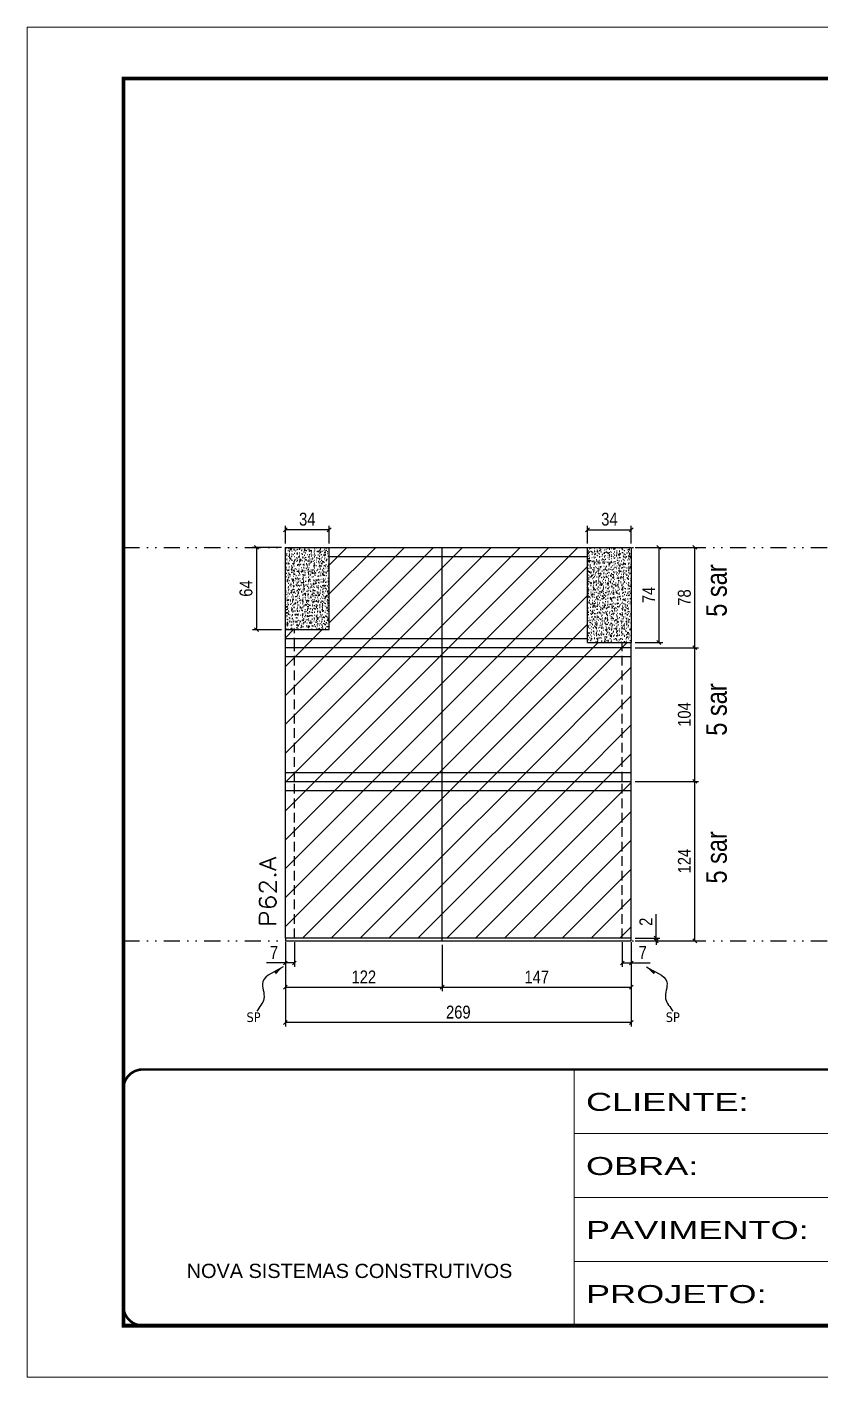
# Model space of a CAD drawing. Extents: x 14400 to 27878, y -21631 to 6985.
# Drawn here: x 16012 to 16629, y 192 to 1242 of the extents above; entities that cross this region are included whole.
import ezdxf

# ---------------------------------------------------------------- set-up
doc = ezdxf.new("R2010")
doc.units = 0
for name, pattern in [('CONTINUO', [0]), ('DASHED', [0.75, 0.5, -0.25]), ('DIVIDE2', [0.625, 0.25, -0.125, 0, -0.125, 0, -0.125]), ('HIDDEN', [0.375, 0.25, -0.125])]:
    doc.linetypes.add(name, pattern=pattern)
for name, color, linetype in [('COTA', 241, 'Continuous'), ('NOMENCLATURA', 7, 'Continuous'), ('Nível', 160, 'Continuous'), ('Painéis', 200, 'Continuous'), ('SARR_2.2x7', 40, 'Continuous'), ('Sarrafo de Pressão', 42, 'HIDDEN'), ('texto', 7, 'Continuous')]:
    doc.layers.add(name, color=color, linetype=linetype)
for name, color, linetype, lineweight in [('Folhas', 255, 'Continuous', 9), ('Hachura', 251, 'Continuous', 9), ('SARRAFO DE PRESSAO', 251, 'DASHED', 9), ('Texto Seção', 7, 'Continuous', 15)]:
    doc.layers.add(name, color=color, linetype=linetype, lineweight=lineweight)
doc.styles.add('ARIAL', font='arial.ttf')
doc.styles.add('ARIAL_NARROW', font='ARIALN.TTF', dxfattribs={"height": 0.2})
doc.styles.add('COTA TECNICA', font='techl___.ttf', dxfattribs={"height": 10})
doc.styles.add('COTA TECNICA-50', font='techl___.ttf', dxfattribs={"height": 10})
doc.styles.add('REGUA-120', font='ROMANS.shx', dxfattribs={"height": 15})
doc.styles.get("Standard").update_dxf_attribs({"font": 'arial.ttf'})
doc.styles.add('Tecnologia', font='')
doc.styles.get('Tecnologia').set_extended_font_data('Forgotten Futurist')
doc.dimstyles.new('COTA PAINEL-50', dxfattribs={"dimtxt": 10, "dimasz": 3, "dimexe": 3, "dimexo": 3, "dimgap": 3, "dimtad": 1, "dimdec": 1, "dimzin": 12, "dimdsep": 46, "dimtxsty": 'COTA TECNICA-50', "dimblk1": 'OBLIQUE', "dimblk2": 'OBLIQUE', "dimsah": 1, "dimcen": 0.9, "dimclrd": 4, "dimclre": 4, "dimclrt": 240, "dimadec": 1, "dimazin": 3, "dimtfac": 1, "dimtdec": 1, "dimtmove": 0, "dimatfit": 3, "dimfxl": 1, "dimtolj": 1, "dimtzin": 12, "dimarcsym": 0})
doc.dimstyles.new('PAINEL', dxfattribs={"dimtxt": 10, "dimasz": 3, "dimexe": 3, "dimexo": 3, "dimgap": 3, "dimtad": 1, "dimdec": 1, "dimzin": 12, "dimdsep": 46, "dimtxsty": 'COTA TECNICA', "dimblk1": 'OBLIQUE', "dimblk2": 'OBLIQUE', "dimsah": 1, "dimcen": 0.9, "dimclrd": 4, "dimclre": 4, "dimclrt": 240, "dimadec": 1, "dimazin": 3, "dimtfac": 1, "dimtdec": 1, "dimtmove": 0, "dimatfit": 3, "dimfxl": 1, "dimtolj": 1, "dimtzin": 12, "dimarcsym": 0})
doc.dimstyles.get("Standard").update_dxf_attribs({"dimtxt": 0.18, "dimasz": 0.18, "dimexe": 0.18, "dimexo": 0.0625, "dimgap": 0.09, "dimtad": 0, "dimtih": 1, "dimtoh": 1, "dimdec": 4, "dimzin": 0, "dimdsep": 46, "dimtxsty": 'Standard', "dimcen": 0.09, "dimadec": 0, "dimazin": 0, "dimtfac": 1, "dimtdec": 4, "dimtofl": 0, "dimtmove": 0, "dimatfit": 3, "dimfxl": 1, "dimtolj": 1, "dimtzin": 0, "dimarcsym": 0})
pattern_1 = [(50, (0, -18), (5.4655401, -0.4781726), [0.5715, -6.2865]), (355, (0, -18), (-1.0573026, 5.7317054), [0.4572, -5.0292175]), (100.451445, (0.4555, -18.04), (4.4082374, 5.2535326), [0.4857003, -5.3427073]), (46.1842, (0, -16.476), (8.1323712, -1.2612698), [0.85725, -9.42975]), (96.63556, (0.678, -16.581), (7.122124, 7.4227837), [0.7285507, -8.0140682]), (351.18415, (0, -16.476), (7.122124, 7.4227837), [0.685799, -7.543792]), (21, (0.762, -16.857), (4.5484317, -3.067956), [0.5715, -6.2865]), (326, (0.762, -16.857), (1.8540609, 5.525639), [0.4572, -5.0292]), (71.451445, (1.141, -17.1127), (6.4024926, 2.457683), [0.4857003, -5.3426981]), (37.5, (0, -18), (0.0926581, 2.53665117), [0, -4.96824, 0, -5.1054, 0, -5.04825]), (7.5, (0, -18), (2.00458988, 3.00541724), [0, -2.91084, 0, -4.85394, 0, -1.92405]), (327.5, (-1.6993, -18), (4.06771786, -0.17186232), [0, -1.905, 0, -5.9436, 0, -7.8867]), (317.5, (-2.4613, -18), (4.44387544, 0.7627947), [0, -2.4765, 0, -3.94716, 0, -5.6007])]

# ---------------------------------------------------------------- blocks, each defined once
blk = doc.blocks.new('9999999999')
at = {"color": 30, "linetype": 'CONTINUO'}
for p, q in [((98564.6, 34230.2), (98564.6, 34429.4)), ((98564.6, 34379.6), (99584, 34379.6)), ((98564.6, 34329.8), (99488, 34329.8)), ((98564.6, 34280), (99488, 34280))]:
    blk.add_line(p, q, dxfattribs=at)
at = {"color": 30, "linetype": 'CONTINUO', "const_width": 2}
blk.add_lwpolyline([(99584, 34230.2), (99584, 34414.4, 0.414214), (99569, 34429.4), (98229, 34429.4, 0.414214), (98214, 34414.4), (98214, 34245.2, 0.414214), (98229, 34230.2), (99584, 34230.2)], format="xyb", dxfattribs=at)
at = {"layer": 'Folhas'}
blk.add_lwpolyline([(98139, 34190.2), (99624, 34190.2), (99624, 35240.2), (98139, 35240.2)], close=True, dxfattribs=at)
at = {"layer": 'Folhas', "color": 30, "const_width": 3}
blk.add_lwpolyline([(98214, 34230.2), (99584, 34230.2), (99584, 35200.2), (98214, 35200.2)], close=True, dxfattribs=at)
at = {"color": 7, "linetype": 'Continuous', "ltscale": 5, "style": 'ARIAL'}
blk.add_text('NOVA SISTEMAS CONSTRUTIVOS', height=11.059, dxfattribs=at).set_placement((98263.2, 34267.2))
at = {"layer": 'Folhas', "color": 7, "style": 'Tecnologia', "width": 1.5}
for s, p in [('CLIENTE:', (98573.7, 34397.2)), ('OBRA:', (98573.7, 34347.3)), ('PAVIMENTO:', (98573.7, 34297.5)), ('PROJETO:', (98573.7, 34247.7))]:
    blk.add_text(s, height=14, dxfattribs=at).set_placement(p)
blk = doc.blocks.new('_Oblique')
at = {"color": 0, "linetype": 'ByBlock', "lineweight": -2}
blk.add_line((-0.5, -0.5), (0.5, 0.5), dxfattribs=at)
blk = doc.blocks.new('*D1011')
at = {"layer": 'COTA', "color": 4, "lineweight": -2, "transparency": 16777216}
for p, q in [((16212.9, 530.1), (16212.9, 464.5)), ((16481.9, 530.1), (16481.9, 464.5)), ((16481.9, 467.5), (16212.9, 467.5))]:
    blk.add_line(p, q, dxfattribs=at)
at = {"layer": 'Defpoints', "color": 0, "transparency": 16777216}
for p in [(16212.9, 533.1), (16481.9, 533.1), (16212.9, 467.5)]:
    blk.add_point(p, dxfattribs=at)
at = {"layer": 'COTA', "color": 4, "lineweight": -2, "transparency": 16777216, "xscale": 3, "yscale": 3, "zscale": 3, "rotation": 180}
blk.add_blockref('_Oblique', (16212.9, 467.5), dxfattribs=at)
at = {"layer": 'COTA', "color": 4, "lineweight": -2, "transparency": 16777216, "xscale": 3, "yscale": 3, "zscale": 3}
blk.add_blockref('_Oblique', (16481.9, 467.5), dxfattribs=at)
at = {"layer": 'COTA', "color": 240, "transparency": 16777216, "insert": (16347.4, 475.6), "char_height": 10, "attachment_point": 5, "style": 'COTA TECNICA'}
blk.add_mtext('\\A1;269', dxfattribs=at)
blk = doc.blocks.new('*D1012')
at = {"layer": 'COTA', "color": 4, "lineweight": -2, "transparency": 16777216}
for p, q in [((16474.9, 530.1), (16474.9, 510.9)), ((16481.9, 528.1), (16481.9, 510.9)), ((16474.9, 513.9), (16481.9, 513.9)), ((16481.9, 513.9), (16496.6, 513.9))]:
    blk.add_line(p, q, dxfattribs=at)
at = {"layer": 'Defpoints', "color": 0, "transparency": 16777216}
for p in [(16474.9, 533.1), (16481.9, 531.1), (16481.9, 513.9)]:
    blk.add_point(p, dxfattribs=at)
at = {"layer": 'COTA', "color": 4, "lineweight": -2, "transparency": 16777216, "xscale": 3, "yscale": 3, "zscale": 3, "rotation": 180}
blk.add_blockref('_Oblique', (16474.9, 513.9), dxfattribs=at)
at = {"layer": 'COTA', "color": 4, "lineweight": -2, "transparency": 16777216, "xscale": 3, "yscale": 3, "zscale": 3}
blk.add_blockref('_Oblique', (16481.9, 513.9), dxfattribs=at)
at = {"layer": 'COTA', "color": 240, "transparency": 16777216, "insert": (16490.8, 522), "char_height": 10, "attachment_point": 5, "style": 'COTA TECNICA-50'}
blk.add_mtext('\\A1;7', dxfattribs=at)
blk = doc.blocks.new('*D1013')
at = {"layer": 'COTA', "color": 4, "lineweight": -2, "transparency": 16777216}
for p, q in [((16212.9, 528.1), (16212.9, 510.9)), ((16219.9, 530.1), (16219.9, 510.9)), ((16212.9, 513.9), (16198.2, 513.9)), ((16219.9, 513.9), (16212.9, 513.9))]:
    blk.add_line(p, q, dxfattribs=at)
at = {"layer": 'Defpoints', "color": 0, "transparency": 16777216}
for p in [(16212.9, 531.1), (16219.9, 533.1), (16212.9, 513.9)]:
    blk.add_point(p, dxfattribs=at)
at = {"layer": 'COTA', "color": 4, "lineweight": -2, "transparency": 16777216, "xscale": 3, "yscale": 3, "zscale": 3, "rotation": 180}
blk.add_blockref('_Oblique', (16212.9, 513.9), dxfattribs=at)
at = {"layer": 'COTA', "color": 4, "lineweight": -2, "transparency": 16777216, "xscale": 3, "yscale": 3, "zscale": 3}
blk.add_blockref('_Oblique', (16219.9, 513.9), dxfattribs=at)
at = {"layer": 'COTA', "color": 240, "transparency": 16777216, "insert": (16204, 522), "char_height": 10, "attachment_point": 5, "style": 'COTA TECNICA-50'}
blk.add_mtext('\\A1;7', dxfattribs=at)
blk = doc.blocks.new('*D1014')
at = {"layer": 'COTA', "color": 4, "lineweight": -2, "transparency": 16777216}
for p, q in [((16501.2, 533.1), (16501.2, 551.9)), ((16484.9, 533.1), (16504.2, 533.1)), ((16484.9, 531.1), (16504.2, 531.1)), ((16501.2, 531.1), (16501.2, 533.1)), ((16501.2, 531.1), (16501.2, 528.1))]:
    blk.add_line(p, q, dxfattribs=at)
at = {"layer": 'Defpoints', "color": 0, "transparency": 16777216}
for p in [(16481.9, 533.1), (16481.9, 531.1), (16501.2, 531.1)]:
    blk.add_point(p, dxfattribs=at)
at = {"layer": 'COTA', "color": 4, "lineweight": -2, "transparency": 16777216, "xscale": 3, "yscale": 3, "zscale": 3}
for p, rotation in [((16501.2, 533.1), 270), ((16501.2, 531.1), 90)]:
    blk.add_blockref('_Oblique', p, dxfattribs=dict(at, rotation=rotation))
at = {"layer": 'COTA', "color": 240, "transparency": 16777216, "insert": (16493.2, 545.9), "char_height": 10, "attachment_point": 5, "rotation": 90, "style": 'COTA TECNICA-50'}
blk.add_mtext('\\A1;2', dxfattribs=at)
blk = doc.blocks.new('*D1015')
at = {"layer": 'COTA', "color": 4, "lineweight": -2, "transparency": 16777216}
for p, q in [((16484.9, 837.1), (16534.3, 837.1)), ((16531.3, 759.1), (16531.3, 837.1)), ((16484.9, 759.1), (16534.3, 759.1))]:
    blk.add_line(p, q, dxfattribs=at)
at = {"layer": 'Defpoints', "color": 0, "transparency": 16777216}
for p in [(16481.9, 837.1), (16531.3, 837.1), (16481.9, 759.1)]:
    blk.add_point(p, dxfattribs=at)
at = {"layer": 'COTA', "color": 4, "lineweight": -2, "transparency": 16777216, "xscale": 3, "yscale": 3, "zscale": 3}
for p, rotation in [((16531.3, 837.1), 90), ((16531.3, 759.1), 270)]:
    blk.add_blockref('_Oblique', p, dxfattribs=dict(at, rotation=rotation))
at = {"layer": 'COTA', "color": 240, "transparency": 16777216, "insert": (16523.2, 798.1), "char_height": 10, "attachment_point": 5, "rotation": 90, "style": 'COTA TECNICA-50'}
blk.add_mtext('\\A1;78', dxfattribs=at)
blk = doc.blocks.new('*D1033')
at = {"layer": 'COTA', "color": 4, "linetype": 'ByBlock', "lineweight": -2, "transparency": 16777216}
for p, q in [((16484.9, 655.1), (16534.3, 655.1)), ((16531.3, 531.1), (16531.3, 655.1)), ((16484.9, 531.1), (16534.3, 531.1))]:
    blk.add_line(p, q, dxfattribs=at)
at = {"layer": 'Defpoints', "color": 0, "linetype": 'ByBlock', "transparency": 16777216}
for p in [(16481.9, 655.1), (16531.3, 655.1), (16481.9, 531.1)]:
    blk.add_point(p, dxfattribs=at)
at = {"layer": 'COTA', "color": 4, "linetype": 'ByBlock', "lineweight": -2, "transparency": 16777216, "xscale": 3, "yscale": 3, "zscale": 3}
for p, rotation in [((16531.3, 655.1), 90), ((16531.3, 531.1), 270)]:
    blk.add_blockref('_Oblique', p, dxfattribs=dict(at, rotation=rotation))
at = {"layer": 'COTA', "color": 240, "linetype": 'ByBlock', "transparency": 16777216, "insert": (16523.2, 593.1), "char_height": 10, "attachment_point": 5, "rotation": 90, "style": 'COTA TECNICA'}
blk.add_mtext('\\A1;124', dxfattribs=at)
blk = doc.blocks.new('*D1034')
at = {"layer": 'COTA', "color": 4, "linetype": 'ByBlock', "lineweight": -2, "transparency": 16777216}
for p, q in [((16484.9, 655.1), (16534.3, 655.1)), ((16531.3, 531.1), (16531.3, 655.1)), ((16484.9, 531.1), (16534.3, 531.1))]:
    blk.add_line(p, q, dxfattribs=at)
at = {"layer": 'Defpoints', "color": 0, "linetype": 'ByBlock', "transparency": 16777216}
for p in [(16481.9, 655.1), (16531.3, 655.1), (16481.9, 531.1)]:
    blk.add_point(p, dxfattribs=at)
at = {"layer": 'COTA', "color": 4, "linetype": 'ByBlock', "lineweight": -2, "transparency": 16777216, "xscale": 3, "yscale": 3, "zscale": 3}
for p, rotation in [((16531.3, 655.1), 90), ((16531.3, 531.1), 270)]:
    blk.add_blockref('_Oblique', p, dxfattribs=dict(at, rotation=rotation))
at = {"layer": 'COTA', "color": 240, "linetype": 'ByBlock', "transparency": 16777216, "insert": (16523.2, 593.1), "char_height": 10, "attachment_point": 5, "rotation": 90, "style": 'COTA TECNICA'}
blk.add_mtext('\\A1;124', dxfattribs=at)
blk = doc.blocks.new('*D1035')
at = {"layer": 'COTA', "color": 4, "lineweight": -2, "transparency": 16777216}
for p, q in [((16334.9, 528.1), (16334.9, 492)), ((16481.9, 528.1), (16481.9, 492)), ((16334.9, 495), (16481.9, 495))]:
    blk.add_line(p, q, dxfattribs=at)
at = {"layer": 'Defpoints', "color": 0, "transparency": 16777216}
for p in [(16334.9, 531.1), (16481.9, 531.1), (16481.9, 495)]:
    blk.add_point(p, dxfattribs=at)
at = {"layer": 'COTA', "color": 4, "lineweight": -2, "transparency": 16777216, "xscale": 3, "yscale": 3, "zscale": 3, "rotation": 180}
blk.add_blockref('_Oblique', (16334.9, 495), dxfattribs=at)
at = {"layer": 'COTA', "color": 4, "lineweight": -2, "transparency": 16777216, "xscale": 3, "yscale": 3, "zscale": 3}
blk.add_blockref('_Oblique', (16481.9, 495), dxfattribs=at)
at = {"layer": 'COTA', "color": 240, "transparency": 16777216, "insert": (16408.4, 503), "char_height": 10, "attachment_point": 5, "style": 'COTA TECNICA'}
blk.add_mtext('\\A1;147', dxfattribs=at)
blk = doc.blocks.new('*D1036')
at = {"layer": 'COTA', "color": 4, "lineweight": -2, "transparency": 16777216}
for p, q in [((16212.9, 528.1), (16212.9, 492)), ((16334.9, 528.1), (16334.9, 492)), ((16212.9, 495), (16334.9, 495))]:
    blk.add_line(p, q, dxfattribs=at)
at = {"layer": 'Defpoints', "color": 0, "transparency": 16777216}
for p in [(16212.9, 531.1), (16334.9, 531.1), (16334.9, 495)]:
    blk.add_point(p, dxfattribs=at)
at = {"layer": 'COTA', "color": 4, "lineweight": -2, "transparency": 16777216, "xscale": 3, "yscale": 3, "zscale": 3, "rotation": 180}
blk.add_blockref('_Oblique', (16212.9, 495), dxfattribs=at)
at = {"layer": 'COTA', "color": 4, "lineweight": -2, "transparency": 16777216, "xscale": 3, "yscale": 3, "zscale": 3}
blk.add_blockref('_Oblique', (16334.9, 495), dxfattribs=at)
at = {"layer": 'COTA', "color": 240, "transparency": 16777216, "insert": (16273.9, 503), "char_height": 10, "attachment_point": 5, "style": 'COTA TECNICA'}
blk.add_mtext('\\A1;122', dxfattribs=at)
blk = doc.blocks.new('*D1046')
at = {"layer": 'COTA', "color": 4, "lineweight": -2, "transparency": 16777216}
for p, q in [((16212.9, 840.1), (16212.9, 853.8)), ((16246.9, 850.8), (16212.9, 850.8)), ((16246.9, 840.1), (16246.9, 853.8))]:
    blk.add_line(p, q, dxfattribs=at)
at = {"layer": 'Defpoints', "color": 0, "transparency": 16777216}
for p in [(16212.9, 850.8), (16212.9, 837.1), (16246.9, 837.1)]:
    blk.add_point(p, dxfattribs=at)
at = {"layer": 'COTA', "color": 4, "lineweight": -2, "transparency": 16777216, "xscale": 3, "yscale": 3, "zscale": 3, "rotation": 180}
blk.add_blockref('_Oblique', (16212.9, 850.8), dxfattribs=at)
at = {"layer": 'COTA', "color": 4, "lineweight": -2, "transparency": 16777216, "xscale": 3, "yscale": 3, "zscale": 3}
blk.add_blockref('_Oblique', (16246.9, 850.8), dxfattribs=at)
at = {"layer": 'COTA', "color": 240, "transparency": 16777216, "insert": (16229.9, 859), "char_height": 10, "attachment_point": 5, "style": 'COTA TECNICA'}
blk.add_mtext('\\A1;34', dxfattribs=at)
blk = doc.blocks.new('*D1047')
at = {"layer": 'COTA', "color": 4, "lineweight": -2, "transparency": 16777216}
for p, q in [((16447.9, 840.1), (16447.9, 853.8)), ((16447.9, 850.8), (16481.9, 850.8)), ((16481.9, 840.1), (16481.9, 853.8))]:
    blk.add_line(p, q, dxfattribs=at)
at = {"layer": 'Defpoints', "color": 0, "transparency": 16777216}
for p in [(16481.9, 850.8), (16447.9, 837.1), (16481.9, 837.1)]:
    blk.add_point(p, dxfattribs=at)
at = {"layer": 'COTA', "color": 4, "lineweight": -2, "transparency": 16777216, "xscale": 3, "yscale": 3, "zscale": 3, "rotation": 180}
blk.add_blockref('_Oblique', (16447.9, 850.8), dxfattribs=at)
at = {"layer": 'COTA', "color": 4, "lineweight": -2, "transparency": 16777216, "xscale": 3, "yscale": 3, "zscale": 3}
blk.add_blockref('_Oblique', (16481.9, 850.8), dxfattribs=at)
at = {"layer": 'COTA', "color": 240, "transparency": 16777216, "insert": (16464.9, 859), "char_height": 10, "attachment_point": 5, "style": 'COTA TECNICA'}
blk.add_mtext('\\A1;34', dxfattribs=at)
blk = doc.blocks.new('*D1052')
at = {"layer": 'COTA', "color": 4, "lineweight": -2, "transparency": 16777216}
for p, q in [((16484.9, 759.1), (16534.3, 759.1)), ((16531.3, 655.1), (16531.3, 759.1)), ((16484.9, 655.1), (16534.3, 655.1))]:
    blk.add_line(p, q, dxfattribs=at)
at = {"layer": 'Defpoints', "color": 0, "transparency": 16777216}
for p in [(16481.9, 759.1), (16531.3, 759.1), (16481.9, 655.1)]:
    blk.add_point(p, dxfattribs=at)
at = {"layer": 'COTA', "color": 4, "lineweight": -2, "transparency": 16777216, "xscale": 3, "yscale": 3, "zscale": 3}
for p, rotation in [((16531.3, 759.1), 90), ((16531.3, 655.1), 270)]:
    blk.add_blockref('_Oblique', p, dxfattribs=dict(at, rotation=rotation))
at = {"layer": 'COTA', "color": 240, "transparency": 16777216, "insert": (16523.2, 707.1), "char_height": 10, "attachment_point": 5, "rotation": 90, "style": 'COTA TECNICA'}
blk.add_mtext('\\A1;104', dxfattribs=at)
blk = doc.blocks.new('*D1053')
at = {"layer": 'COTA', "color": 4, "lineweight": -2, "transparency": 16777216}
for p, q in [((16209.9, 837.1), (16187.4, 837.1)), ((16190.4, 837.1), (16190.4, 773.1)), ((16209.9, 773.1), (16187.4, 773.1))]:
    blk.add_line(p, q, dxfattribs=at)
at = {"layer": 'Defpoints', "color": 0, "transparency": 16777216}
for p in [(16212.9, 837.1), (16190.4, 773.1), (16212.9, 773.1)]:
    blk.add_point(p, dxfattribs=at)
at = {"layer": 'COTA', "color": 4, "lineweight": -2, "transparency": 16777216, "xscale": 3, "yscale": 3, "zscale": 3}
for p, rotation in [((16190.4, 837.1), 90), ((16190.4, 773.1), 270)]:
    blk.add_blockref('_Oblique', p, dxfattribs=dict(at, rotation=rotation))
at = {"layer": 'COTA', "color": 240, "transparency": 16777216, "insert": (16182.3, 805.1), "char_height": 10, "attachment_point": 5, "rotation": 90, "style": 'COTA TECNICA'}
blk.add_mtext('\\A1;64', dxfattribs=at)
blk = doc.blocks.new('*D1054')
at = {"layer": 'COTA', "color": 4, "lineweight": -2, "transparency": 16777216}
for p, q in [((16484.9, 837.1), (16506.4, 837.1)), ((16503.4, 837.1), (16503.4, 763.1)), ((16484.9, 763.1), (16506.4, 763.1))]:
    blk.add_line(p, q, dxfattribs=at)
at = {"layer": 'Defpoints', "color": 0, "transparency": 16777216}
for p in [(16481.9, 837.1), (16481.9, 763.1), (16503.4, 763.1)]:
    blk.add_point(p, dxfattribs=at)
at = {"layer": 'COTA', "color": 4, "lineweight": -2, "transparency": 16777216, "xscale": 3, "yscale": 3, "zscale": 3}
for p, rotation in [((16503.4, 837.1), 90), ((16503.4, 763.1), 270)]:
    blk.add_blockref('_Oblique', p, dxfattribs=dict(at, rotation=rotation))
at = {"layer": 'COTA', "color": 240, "transparency": 16777216, "insert": (16495.4, 800.1), "char_height": 10, "attachment_point": 5, "rotation": 90, "style": 'COTA TECNICA'}
blk.add_mtext('\\A1;74', dxfattribs=at)

msp = doc.modelspace()

# ---------------------------------------------------------------- hatches: boundary and pattern name
at = {"layer": 'COTA'}
h = msp.add_hatch(dxfattribs=at)
h.set_pattern_fill('AR-CONC', color=256, scale=0.03)
h.set_pattern_definition(pattern_1)
h.paths.add_polyline_path([(16246.91, 837.13), (16212.91, 837.13), (16212.91, 773.13), (16246.91, 773.13)])
h = msp.add_hatch(dxfattribs=at)
h.set_pattern_fill('AR-CONC', color=256, scale=0.03)
h.set_pattern_definition(pattern_1)
h.paths.add_polyline_path([(16481.91, 837.13), (16447.91, 837.13), (16447.91, 763.13), (16481.91, 763.13)])
at = {"layer": 'Hachura'}
h = msp.add_hatch(dxfattribs=at)
h.set_pattern_fill('ANSI31', color=256, scale=5)
h.paths.add_polyline_path([(16334.91, 837.13), (16246.91, 837.13), (16246.91, 773.13), (16212.91, 773.13), (16212.91, 759.13), (16334.91, 759.13)])
h.paths.add_polyline_path([(16447.91, 837.13), (16334.91, 837.13), (16334.91, 759.13), (16481.91, 759.13), (16481.91, 763.13), (16447.91, 763.13)])
h.paths.add_polyline_path([(16481.91, 759.13), (16334.91, 759.13), (16334.91, 655.13), (16481.91, 655.13)])
h.paths.add_polyline_path([(16334.91, 759.13), (16212.91, 759.13), (16212.91, 655.13), (16334.91, 655.13)])
h.paths.add_polyline_path([(16800.77, 759.13), (16678.77, 759.13), (16678.77, 655.13), (16800.77, 655.13)])
h.paths.add_polyline_path([(16947.77, 759.13), (16800.77, 759.13), (16800.77, 655.13), (16947.77, 655.13)])
h.paths.add_polyline_path([(16913.77, 837.13), (16800.77, 837.13), (16800.77, 759.13), (16947.77, 759.13), (16947.77, 773.13), (16913.77, 773.13)])
h.paths.add_polyline_path([(16800.77, 837.13), (16720.77, 837.13), (16720.77, 763.13), (16678.77, 763.13), (16678.77, 759.13), (16800.77, 759.13)])
h.paths.add_polyline_path([(17151.68, 773.13), (17132.68, 773.13), (17132.68, 683.13), (17151.68, 683.13)])
h.paths.add_polyline_path([(17339.83, 763.13), (17320.83, 763.13), (17320.83, 683.13), (17339.83, 683.13)])
h = msp.add_hatch(dxfattribs=at)
h.set_pattern_fill('ANSI31', color=256, scale=5)
h.paths.add_polyline_path([(16334.91, 655.13), (16212.91, 655.13), (16212.91, 533.13), (16334.91, 533.13)])
h = msp.add_hatch(dxfattribs=at)
h.set_pattern_fill('ANSI31', color=256, scale=5)
h.paths.add_polyline_path([(16481.91, 533.13), (16481.91, 655.13), (16334.91, 655.13), (16334.91, 533.13)])

# ---------------------------------------------------------------- linework, layer by layer
at = {"layer": 'COTA'}
for p, q in [((16212.91, 773.13), (16212.91, 837.13)), ((16212.91, 837.13), (16246.91, 837.13)), ((16447.91, 837.13), (16481.91, 837.13)), ((16481.91, 837.13), (16481.91, 763.13))]:
    msp.add_line(p, q, dxfattribs=at)
at = {"layer": 'Nível', "color": 4, "linetype": 'DIVIDE2', "ltscale": 50}
for p, q in [((16086.97, 837.13), (17456.97, 837.13)), ((16086.97, 531.13), (17456.97, 531.13))]:
    msp.add_line(p, q, dxfattribs=at)
at = {"layer": 'Painéis'}
for p, q in [((16246.91, 773.13), (16246.91, 837.13)), ((16246.91, 837.13), (16447.91, 837.13)), ((16334.91, 531.13), (16334.91, 837.13)), ((16447.91, 763.13), (16447.91, 837.13)), ((16212.91, 533.13), (16212.91, 773.13)), ((16212.91, 773.13), (16246.91, 773.13)), ((16212.91, 759.13), (16481.91, 759.13)), ((16447.91, 763.13), (16481.91, 763.13)), ((16481.91, 533.13), (16481.91, 763.13)), ((16212.91, 655.13), (16481.91, 655.13))]:
    msp.add_line(p, q, dxfattribs=at)
msp.add_lwpolyline([(16481.91, 533.13), (16212.91, 533.13), (16212.91, 531.13), (16481.91, 531.13)], close=True, dxfattribs=at)
at = {"layer": 'SARR_2.2x7'}
for p, q in [((16246.91, 830.13), (16334.91, 830.13)), ((16334.91, 830.13), (16447.91, 830.13)), ((16212.91, 766.13), (16334.91, 766.13)), ((16334.91, 766.13), (16447.91, 766.13)), ((16212.91, 752.13), (16481.91, 752.13)), ((16212.91, 662.13), (16481.91, 662.13)), ((16212.91, 648.13), (16481.91, 648.13))]:
    msp.add_line(p, q, dxfattribs=at)
at = {"layer": 'Sarrafo de Pressão', "ltscale": 30}
for p, q in [((16219.91, 759.13), (16219.91, 773.13)), ((16219.91, 655.13), (16219.91, 759.13)), ((16474.91, 759.13), (16474.91, 763.13)), ((16474.91, 655.13), (16474.91, 759.13)), ((16219.91, 533.13), (16219.91, 655.13)), ((16474.91, 533.13), (16474.91, 655.13))]:
    msp.add_line(p, q, dxfattribs=at)

# ---------------------------------------------------------------- block references
at = {"layer": 'SARRAFO DE PRESSAO', "color": 6, "linetype": 'ByBlock'}
msp.add_blockref('9999999999', (-82127.01, -33998.35), dxfattribs=at)

# ---------------------------------------------------------------- texts
at = {"layer": 'NOMENCLATURA', "style": 'ARIAL_NARROW'}
for p in [(16556.16, 783.17), (16556.16, 690.63), (16556.16, 575.65)]:
    msp.add_text('5 sar', height=16, rotation=90, dxfattribs=at).set_placement(p)
at = {"layer": 'texto', "color": 0, "char_height": 7.5, "attachment_point": 5}
for insert in [(16188.14, 471.64), (16514.16, 471.64)]:
    msp.add_mtext('{\\fTahoma|b0|i0|c0|p34;\\C4;SP}', dxfattribs=dict(at, insert=insert))
at = {"layer": 'Texto Seção', "style": 'REGUA-120', "width": 1.1}
msp.add_text('P62.A', height=13, rotation=90, dxfattribs=at).set_placement((16205.67, 541.9))

# ---------------------------------------------------------------- dimensions: what is measured, and where the dimension line sits
at = {"layer": 'COTA'}
for base, p1, p2, dimstyle, picture, middle in [((16212.91, 850.77), (16246.91, 837.13), (16212.91, 837.13), 'PAINEL', '*D1046', (16229.91, 858.99)), ((16481.91, 850.77), (16447.91, 837.13), (16481.91, 837.13), 'PAINEL', '*D1047', (16464.91, 858.99)), ((16334.91, 494.96), (16212.91, 531.13), (16334.91, 531.13), 'PAINEL', '*D1036', (16273.91, 503.01)), ((16481.91, 513.89), (16474.91, 533.13), (16481.91, 531.13), 'COTA PAINEL-50', '*D1012', (16490.78, 521.97))]:
    dim = msp.add_linear_dim(base=base, p1=p1, p2=p2, dimstyle=dimstyle, dxfattribs=at)
    dim.commit()
    dim.dimension.update_dxf_attribs({"geometry": picture, "text_midpoint": middle})
for base, p1, p2, angle, dimstyle, picture, middle in [((16190.38, 773.13), (16212.91, 837.13), (16212.91, 773.13), 90, 'PAINEL', '*D1053', (16182.28, 805.13)), ((16531.28, 837.13), (16481.91, 759.13), (16481.91, 837.13), 90, 'COTA PAINEL-50', '*D1015', (16523.19, 798.13)), ((16503.43, 763.13), (16481.91, 837.13), (16481.91, 763.13), 90, 'PAINEL', '*D1054', (16495.36, 800.13)), ((16531.28, 759.13), (16481.91, 655.13), (16481.91, 759.13), 90, 'PAINEL', '*D1052', (16523.18, 707.13)), ((16212.91, 513.89), (16219.91, 533.13), (16212.91, 531.13), 180, 'COTA PAINEL-50', '*D1013', (16204.05, 521.97))]:
    dim = msp.add_linear_dim(base=base, p1=p1, p2=p2, angle=angle, dimstyle=dimstyle, dxfattribs=at)
    dim.commit()
    dim.dimension.update_dxf_attribs({"geometry": picture, "text_midpoint": middle})
at = {"layer": 'COTA', "linetype": 'ByBlock'}
for picture in ['*D1033', '*D1034']:
    dim = msp.add_aligned_dim(p1=(16481.91, 531.13), p2=(16481.91, 655.13), distance=-49.37, dimstyle='PAINEL', dxfattribs=at)
    dim.commit()
    dim.dimension.update_dxf_attribs({"geometry": picture, "text_midpoint": (16523.21, 593.13)})
at = {"layer": 'COTA'}
dim = msp.add_linear_dim(base=(16501.17, 531.13), p1=(16481.91, 533.13), p2=(16481.91, 531.13), angle=90, dimstyle='COTA PAINEL-50', dxfattribs=at)
dim.commit()
dim.dimension.update_dxf_attribs({"geometry": '*D1014', "text_midpoint": (16501.17, 545.88), "dimtype": 160})
dim = msp.add_linear_dim(base=(16212.91, 467.52), p1=(16481.91, 533.13), p2=(16212.91, 533.13), angle=180, dimstyle='PAINEL', override={"dimarcsym": 2}, dxfattribs=at)
dim.commit()
dim.dimension.update_dxf_attribs({"geometry": '*D1011', "text_midpoint": (16347.41, 475.65)})
dim = msp.add_linear_dim(base=(16481.91, 494.96), p1=(16334.91, 531.13), p2=(16481.91, 531.13), dimstyle='PAINEL', override={"dimtmove": 1}, dxfattribs=at)
dim.commit()
dim.dimension.update_dxf_attribs({"geometry": '*D1035', "text_midpoint": (16408.41, 503.03)})

# ---------------------------------------------------------------- leaders
at = {"layer": 'COTA', "path_type": 1}
for points in [[(16211.09, 510.95), (16195.3, 499.12), (16196.23, 486.11), (16190.67, 476.33)], [(16493.74, 510.95), (16509.53, 499.12), (16508.6, 486.11), (16514.16, 476.33)]]:
    msp.add_leader(points, dimstyle='Standard', override={"dimasz": 8}, dxfattribs=at)

doc.saveas('drawing.dxf')
